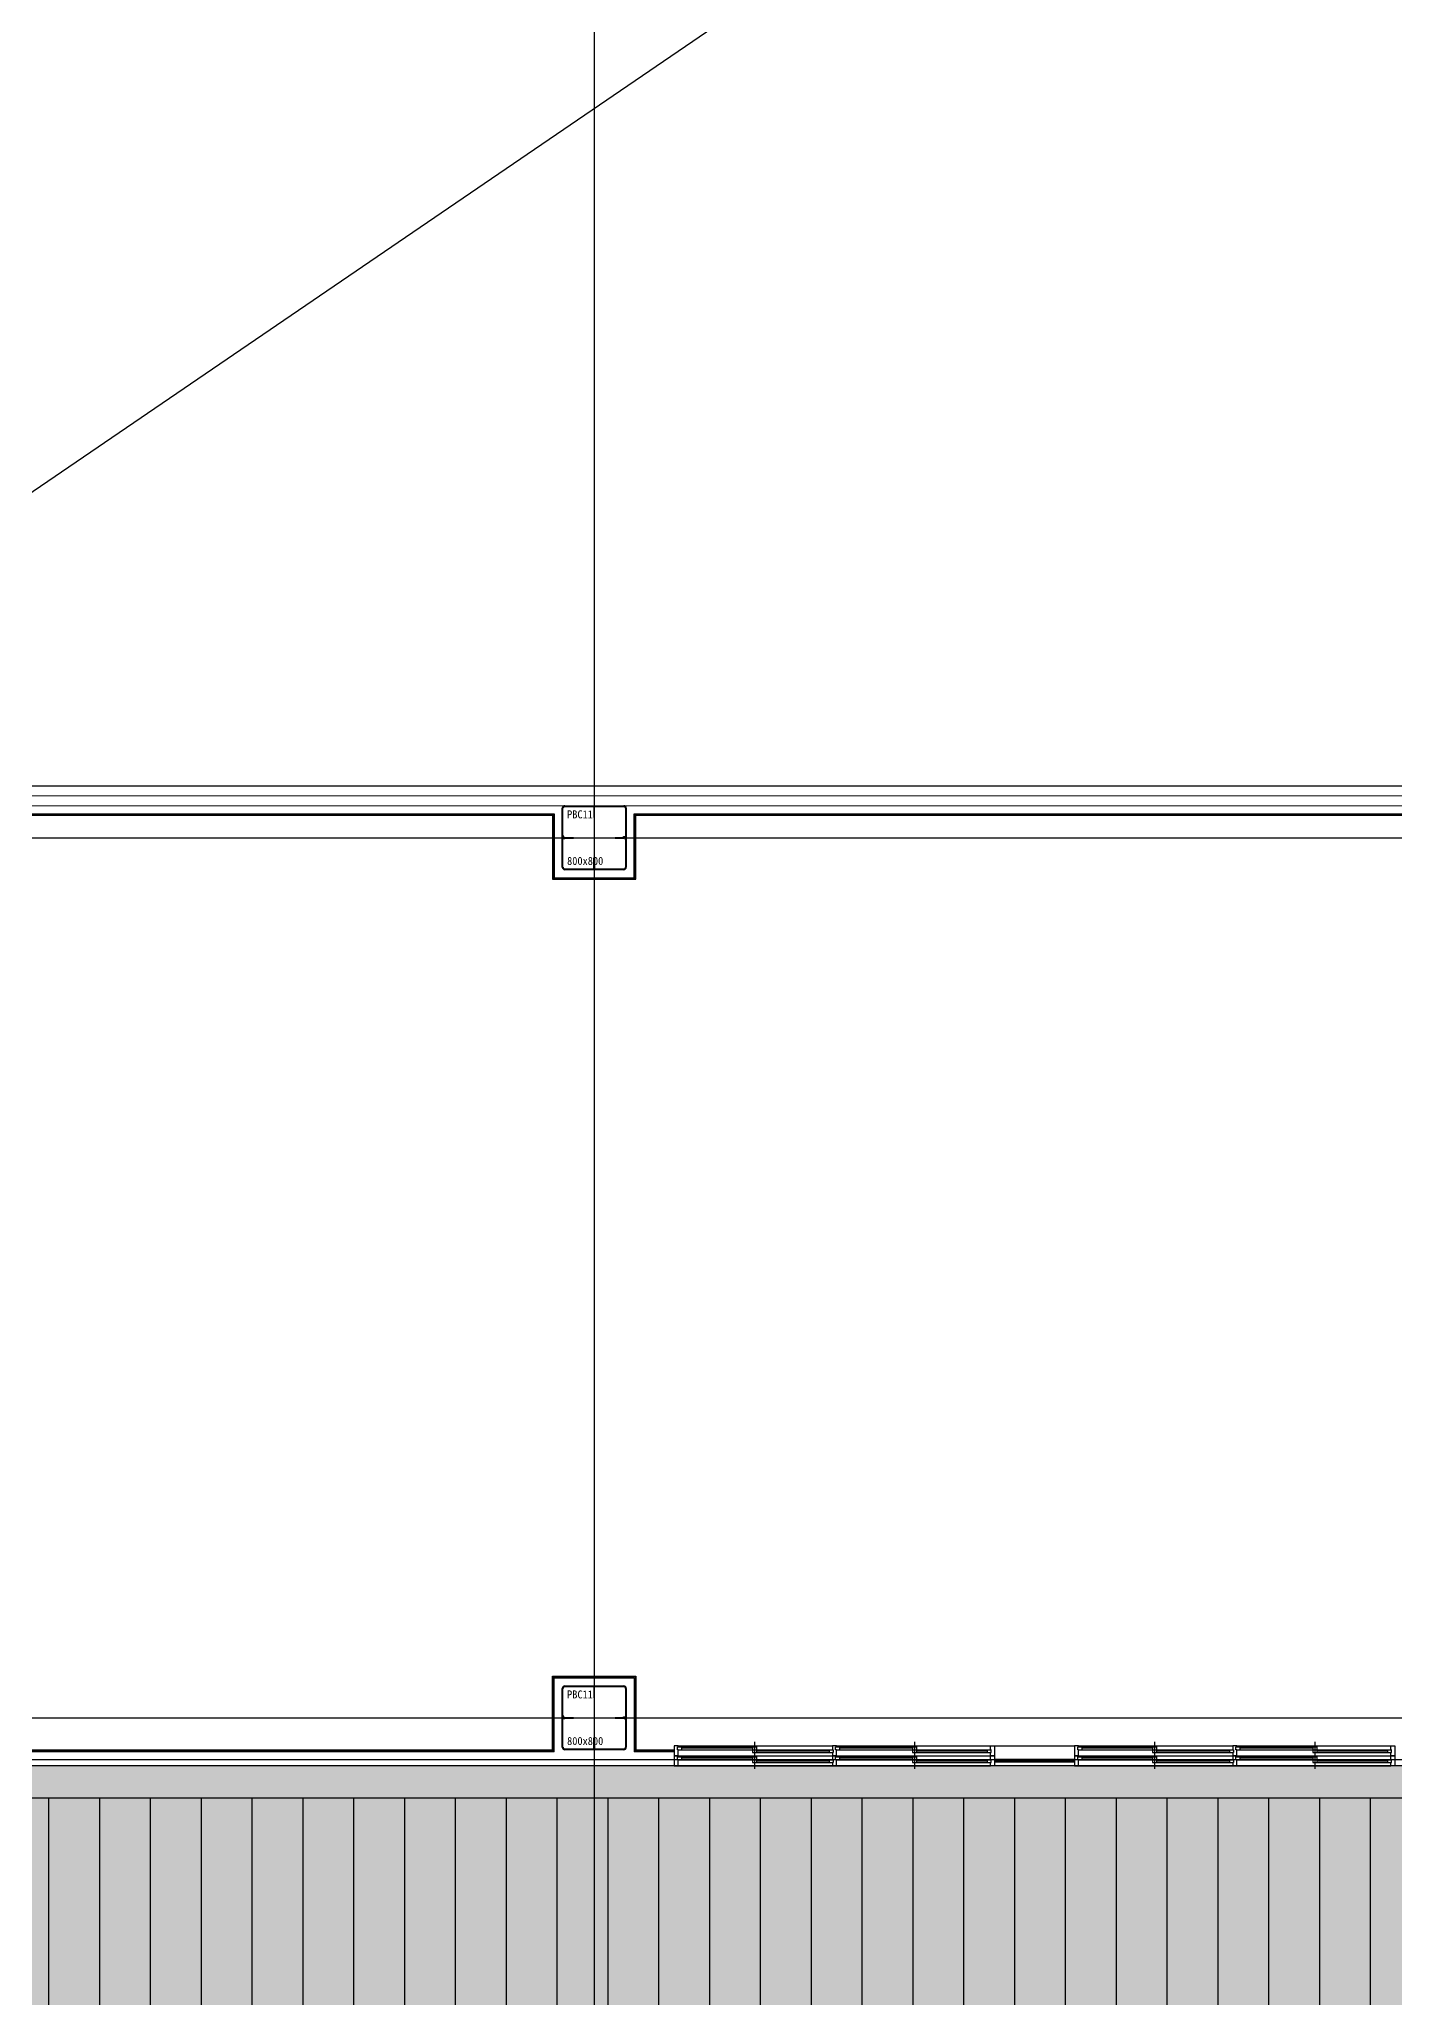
# Model space of a CAD drawing. Extents: x 152195838 to 160350639, y 364657247 to 370318102.
# Drawn here: x 158426013 to 158442947, y 364979532 to 365004013 of the extents above; entities that cross this region are included whole.
import ezdxf

# ---------------------------------------------------------------- set-up
doc = ezdxf.new("R2010")
doc.units = 0
doc.header["$MEASUREMENT"] = 0
doc.linetypes.add('CEN', pattern=[63, 60, -1, 1, -1])
doc.linetypes.add('DASHED', pattern=[0.75, 0.5, -0.25])
doc.layers.get('0').update_dxf_attribs({"linetype": 'CONTINUOUS'})
doc.layers.get('Defpoints').update_dxf_attribs({"linetype": 'CONTINUOUS'})
for name, color, linetype in [('-S-foundation txt', 3, 'CONTINUOUS'), ('4A.TEC CEN', 1, 'CEN'), ('4A.TEC ELE 1', 7, 'CONTINUOUS'), ('4A.TEC 마감선 2', 5, 'CONTINUOUS'), ('4A.TEC 벽체 2', 3, 'CONTINUOUS'), ('4A.TEC 벽체 3', 4, 'CONTINUOUS'), ('4A.TEC 벽체 4', 7, 'CONTINUOUS'), ('4A.TEC 창호 2', 4, 'CONTINUOUS'), ('4A.TEC 해치 1', 9, 'CONTINUOUS'), ('P-BOX', 3, 'CONTINUOUS')]:
    doc.layers.add(name, color=color, linetype=linetype)
doc.layers.add('DEFPOINT', color=135, linetype='CONTINUOUS', plot=False)
doc.styles.add('돋움체', font='')
doc.styles.get('돋움체').set_extended_font_data('DotumChe')

# ---------------------------------------------------------------- blocks, each defined once
blk = doc.blocks.new('dwgC0C')
at = {"layer": '4A.TEC 해치 1', "linetype": 'Continuous'}
h = blk.add_hatch(color=254, dxfattribs=at)
h.dxf.hatch_style = 1
h.paths.add_polyline_path([(93300, 4500), (94800, 4500), (94800, 6000), (95800, 6000), (95800, 0), (-17400, 0), (-17400, 6000), (93300, 6000)])
at = {"layer": '4A.TEC 해치 1'}
h = blk.add_hatch(dxfattribs=at)
h.set_pattern_fill('LINE', color=256, scale=200, angle=90)
h.set_pattern_definition([(90, (-2000898.2, -434424.4), (-635, 2e-12), [])])
h.paths.add_polyline_path([(93300, 4500), (94800, 4500), (94800, 5600), (95400, 5600), (95400, 400), (-17000, 400), (-17000, 5600), (93300, 5600)])
at = {"layer": '4A.TEC ELE 1', "color": 8}
blk.add_line((-17000, 5600), (93300, 5600), dxfattribs=at)
blk = doc.blocks.new('aq7q9')
at = {"layer": '4A.TEC 창호 2'}
for p, q in [((1856467, -3696805), (1858392, -3696805)), ((1856467, -3696880), (1858392, -3696880)), ((1856507, -3696916), (1856507, -3696880)), ((1857392, -3696844), (1858392, -3696844)), ((1857392, -3696916), (1857392, -3696844)), ((1857442, -3696916), (1857442, -3696844)), ((1858352, -3696880), (1858352, -3696844)), ((1858442, -3696805), (1860367, -3696805)), ((1858442, -3696880), (1860367, -3696880)), ((1858482, -3696916), (1858482, -3696880)), ((1859392, -3696844), (1860367, -3696844)), ((1859392, -3696916), (1859392, -3696844)), ((1859442, -3696916), (1859442, -3696844)), ((1860327, -3696880), (1860327, -3696844)), ((1861417, -3696805), (1860417, -3696805)), ((1861417, -3696849), (1860417, -3696849)), ((1861417, -3696885), (1860417, -3696885)), ((1861467, -3696805), (1863392, -3696805)), ((1861467, -3696880), (1863392, -3696880)), ((1861507, -3696916), (1861507, -3696880)), ((1862392, -3696844), (1863392, -3696844)), ((1862392, -3696916), (1862392, -3696844)), ((1862442, -3696916), (1862442, -3696844)), ((1863352, -3696880), (1863352, -3696844)), ((1863442, -3696805), (1865367, -3696805)), ((1863442, -3696880), (1865367, -3696880)), ((1863482, -3696916), (1863482, -3696880)), ((1864392, -3696844), (1865367, -3696844)), ((1864392, -3696916), (1864392, -3696844)), ((1864442, -3696916), (1864442, -3696844)), ((1865327, -3696880), (1865327, -3696844)), ((1856467, -3696916), (1857442, -3696916)), ((1856467, -3696930), (1858392, -3696930)), ((1856467, -3696930), (1858392, -3696930)), ((1856467, -3697005), (1858392, -3697005)), ((1856467, -3697041), (1857442, -3697041)), ((1856467, -3697055), (1858392, -3697055)), ((1856507, -3697041), (1856507, -3697005)), ((1857392, -3696969), (1858392, -3696969)), ((1857392, -3697041), (1857392, -3696969)), ((1857442, -3697041), (1857442, -3696969)), ((1858352, -3697005), (1858352, -3696969)), ((1858442, -3696916), (1859442, -3696916)), ((1858442, -3696930), (1860367, -3696930)), ((1858442, -3696930), (1860367, -3696930)), ((1858442, -3697005), (1860367, -3697005)), ((1858442, -3697041), (1859442, -3697041)), ((1858442, -3697055), (1860367, -3697055)), ((1858482, -3697041), (1858482, -3697005)), ((1859392, -3696969), (1860367, -3696969)), ((1859392, -3697041), (1859392, -3696969)), ((1859442, -3697041), (1859442, -3696969)), ((1860327, -3697005), (1860327, -3696969)), ((1860417, -3697055), (1861417, -3697055)), ((1861467, -3696916), (1862442, -3696916)), ((1861467, -3696930), (1863392, -3696930)), ((1861467, -3696930), (1863392, -3696930)), ((1861467, -3697005), (1863392, -3697005)), ((1861467, -3697041), (1862442, -3697041)), ((1861467, -3697055), (1863392, -3697055)), ((1861507, -3697041), (1861507, -3697005)), ((1862392, -3696969), (1863392, -3696969)), ((1862392, -3697041), (1862392, -3696969)), ((1862442, -3697041), (1862442, -3696969)), ((1863352, -3697005), (1863352, -3696969)), ((1863442, -3696916), (1864442, -3696916)), ((1863442, -3696930), (1865367, -3696930)), ((1863442, -3696930), (1865367, -3696930)), ((1863442, -3697005), (1865367, -3697005)), ((1863442, -3697041), (1864442, -3697041)), ((1863442, -3697055), (1865367, -3697055)), ((1863482, -3697041), (1863482, -3697005)), ((1864392, -3696969), (1865367, -3696969)), ((1864392, -3697041), (1864392, -3696969)), ((1864442, -3697041), (1864442, -3696969)), ((1865327, -3697005), (1865327, -3696969))]:
    blk.add_line(p, q, dxfattribs=at)
at = {"layer": '4A.TEC 창호 2', "color": 1}
for p, q in [((1857417, -3696980), (1857417, -3696765)), ((1857417, -3697105), (1857417, -3696890)), ((1859417, -3696980), (1859417, -3696765)), ((1859417, -3697105), (1859417, -3696890)), ((1862417, -3696980), (1862417, -3696765)), ((1862417, -3697105), (1862417, -3696890)), ((1864417, -3696980), (1864417, -3696765)), ((1864417, -3697105), (1864417, -3696890))]:
    blk.add_line(p, q, dxfattribs=at)
at = {"layer": '4A.TEC 창호 2', "color": 8}
for p, q in [((1858352, -3696862), (1857442, -3696862)), ((1860327, -3696862), (1859442, -3696862)), ((1861417, -3696867), (1860417, -3696867)), ((1863352, -3696862), (1862442, -3696862)), ((1865327, -3696862), (1864442, -3696862)), ((1857392, -3696898), (1856507, -3696898)), ((1857392, -3697023), (1856507, -3697023)), ((1858352, -3696987), (1857442, -3696987)), ((1859392, -3696898), (1858482, -3696898)), ((1859392, -3697023), (1858482, -3697023)), ((1860327, -3696987), (1859442, -3696987)), ((1862392, -3696898), (1861507, -3696898)), ((1862392, -3697023), (1861507, -3697023)), ((1863352, -3696987), (1862442, -3696987)), ((1864392, -3696898), (1863482, -3696898)), ((1864392, -3697023), (1863482, -3697023)), ((1865327, -3696987), (1864442, -3696987))]:
    blk.add_line(p, q, dxfattribs=at)
at = {"layer": '4A.TEC 창호 2'}
for points in [[(1856467, -3696805), (1856467, -3696880), (1856457, -3696880), (1856457, -3696916), (1856467, -3696916), (1856467, -3696930), (1856417, -3696930), (1856417, -3696805)], [(1860417, -3696805), (1860367, -3696805), (1860367, -3696844), (1860377, -3696844), (1860377, -3696880), (1860367, -3696880), (1860367, -3696930), (1860417, -3696930)], [(1861467, -3696805), (1861467, -3696880), (1861457, -3696880), (1861457, -3696916), (1861467, -3696916), (1861467, -3696930), (1861417, -3696930), (1861417, -3696805)], [(1865417, -3696805), (1865367, -3696805), (1865367, -3696844), (1865377, -3696844), (1865377, -3696880), (1865367, -3696880), (1865367, -3696930), (1865417, -3696930)], [(1856467, -3696930), (1856467, -3697005), (1856457, -3697005), (1856457, -3697041), (1856467, -3697041), (1856467, -3697055), (1856417, -3697055), (1856417, -3696930)], [(1860417, -3696930), (1860367, -3696930), (1860367, -3696969), (1860377, -3696969), (1860377, -3697005), (1860367, -3697005), (1860367, -3697055), (1860417, -3697055)], [(1861467, -3696930), (1861467, -3697005), (1861457, -3697005), (1861457, -3697041), (1861467, -3697041), (1861467, -3697055), (1861417, -3697055), (1861417, -3696930)], [(1865417, -3696930), (1865367, -3696930), (1865367, -3696969), (1865377, -3696969), (1865377, -3697005), (1865367, -3697005), (1865367, -3697055), (1865417, -3697055)]]:
    blk.add_lwpolyline(points, close=True, dxfattribs=at)
at = {"layer": '4A.TEC 창호 2', "flags": 128}
for points in [[(1858392, -3696880), (1858402, -3696880), (1858402, -3696844), (1858392, -3696844), (1858392, -3696805), (1858442, -3696805), (1858442, -3696880), (1858432, -3696880), (1858432, -3696916), (1858442, -3696916), (1858442, -3696930), (1858392, -3696930)], [(1863392, -3696880), (1863402, -3696880), (1863402, -3696844), (1863392, -3696844), (1863392, -3696805), (1863442, -3696805), (1863442, -3696880), (1863432, -3696880), (1863432, -3696916), (1863442, -3696916), (1863442, -3696930), (1863392, -3696930)], [(1858392, -3697005), (1858402, -3697005), (1858402, -3696969), (1858392, -3696969), (1858392, -3696930), (1858442, -3696930), (1858442, -3697005), (1858432, -3697005), (1858432, -3697041), (1858442, -3697041), (1858442, -3697055), (1858392, -3697055)], [(1863392, -3697005), (1863402, -3697005), (1863402, -3696969), (1863392, -3696969), (1863392, -3696930), (1863442, -3696930), (1863442, -3697005), (1863432, -3697005), (1863432, -3697041), (1863442, -3697041), (1863442, -3697055), (1863392, -3697055)]]:
    blk.add_lwpolyline(points, close=True, dxfattribs=at)
blk = doc.blocks.new('A$C111325cc')
at = {"layer": 'DEFPOINT'}
for p, q in [((149276, 244000), (149276, 0)), ((0, 97063), (324969, 97063)), ((0, 86063), (324969, 86063))]:
    blk.add_line(p, q, dxfattribs=at)
blk = doc.blocks.new('PBC11(B2F~1F)')
at = {"layer": 'P-BOX'}
h = blk.add_hatch(color=3, dxfattribs=at)
h.dxf.hatch_style = 1
h.paths.add_polyline_path([(100, 527), (100, 496), (132, 496, -0.414214)])
h.paths.add_polyline_path([(900, 504), (868, 504, -0.414214), (900, 473)])
h.paths.add_polyline_path([(772, 562), (885, 562), (885, 644), (772, 644)], flags=9)
h.paths.add_polyline_path([(475, 597), (526, 597), (526, 680), (475, 680)], flags=9)
at = {"layer": 'Defpoints', "color": 1, "ltscale": 50}
for p, q in [((500, 1000), (500, 0)), ((0, 500), (1000, 500))]:
    blk.add_line(p, q, dxfattribs=at)
at = {"layer": 'P-BOX', "color": 3, "ltscale": 50}
for p, q in [((496, 891), (496, 751)), ((496, 751), (504, 751)), ((504, 751), (504, 891)), ((100, 496), (240, 496)), ((132, 504), (240, 504)), ((240, 504), (240, 496)), ((760, 504), (900, 504)), ((760, 504), (760, 496)), ((760, 496), (868, 496)), ((496, 109), (496, 249)), ((496, 249), (504, 249)), ((504, 249), (504, 109))]:
    blk.add_line(p, q, dxfattribs=at)
for points in [[(100, 132), (100, 868)], [(109, 527), (109, 868)], [(132, 900), (868, 900)], [(132, 891), (868, 891)], [(891, 868), (891, 504)], [(900, 868), (900, 132)], [(109, 132), (109, 496)], [(109, 496), (134, 496), (134, 486), (109, 486), (109, 496)], [(866, 514), (891, 514), (891, 504), (866, 504), (866, 514)], [(891, 473), (891, 132)], [(868, 109), (132, 109)], [(868, 100), (132, 100)]]:
    blk.add_lwpolyline(points, dxfattribs=at)
for centre, radius, start, end in [((132, 868), 31.5, 90, 180), ((132, 868), 22.5, 90, 180), ((868, 868), 31.5, 0, 90), ((868, 868), 22.5, 0, 90), ((132, 527), 31.5, 180, 270), ((132, 527), 22.5, 180, 270), ((868, 473), 31.5, 0, 90), ((868, 473), 22.5, 0, 90), ((132, 132), 31.5, 180, 270), ((132, 132), 22.5, 180, 270), ((868, 132), 31.5, 270, 0), ((868, 132), 22.5, 270, 0)]:
    blk.add_arc(centre, radius, start, end, dxfattribs=at)
at = {"layer": 'DEFPOINT', "style": '돋움체'}
for s, p in [('PBC11', (160, 742)), ('800x800', (160, 160))]:
    blk.add_text(s, height=100, dxfattribs=at).set_placement(p)
blk = doc.blocks.new('B1F~1FCOL')
at = {"layer": '-S-foundation txt', "linetype": 'DASHED'}
for p in [(13000, 11000), (13000, 0)]:
    blk.add_blockref('PBC11(B2F~1F)', p, dxfattribs=at)

msp = doc.modelspace()

# ---------------------------------------------------------------- linework, layer by layer
at = {"layer": '4A.TEC CEN', "color": 8, "ltscale": 500}
msp.add_line((158420547.0046, 364994681.8958), (158531097.0046, 365070181.8958), dxfattribs=at)
at = {"layer": '4A.TEC 마감선 2'}
for points in [[(158423887.0047, 364994331.8958), (158432447.0046, 364994331.8958)], [(158423887.0047, 364994311.8958), (158432447.0046, 364994311.8958)], [(158432427.0046, 364994331.8958), (158432427.0046, 364993511.8958), (158433467.0046, 364993511.8958), (158433467.0046, 364994331.8958)], [(158432447.0046, 364994331.8958), (158432447.0046, 364993531.8958), (158433447.0046, 364993531.8958), (158433447.0046, 364994331.8958)], [(158433447.0046, 364994331.8958), (158443427.0046, 364994331.8958)], [(158433447.0046, 364994311.8958), (158443427.0046, 364994311.8958)], [(158432427.0046, 364982606.8958), (158432427.0046, 364983551.8958), (158433467.0046, 364983551.8958), (158433467.0046, 364982606.8958)], [(158432447.0046, 364982606.8958), (158432447.0046, 364983531.8958), (158433447.0046, 364983531.8958), (158433447.0046, 364982606.8958)], [(158432447.0046, 364982626.8958), (158420447.0046, 364982626.8958)], [(158432447.0046, 364982606.8958), (158420447.0046, 364982606.8958)], [(158433947.0046, 364982626.8958), (158433447.0046, 364982626.8958)], [(158433947.0046, 364982606.8958), (158433447.0046, 364982606.8958)]]:
    msp.add_lwpolyline(points, dxfattribs=at)
at = {"layer": '4A.TEC 마감선 2', "color": 254, "lineweight": 0, "ltscale": 15}
for points in [[(158423887.0047, 364994321.8958), (158432447.0046, 364994321.8958)], [(158432437.0046, 364994331.8958), (158432437.0046, 364993521.8958), (158433457.0046, 364993521.8958), (158433457.0046, 364994331.8958)], [(158433447.0046, 364994321.8958), (158443427.0046, 364994321.8958)], [(158432437.0046, 364982606.8958), (158432437.0046, 364983541.8958), (158433457.0046, 364983541.8958), (158433457.0046, 364982606.8958)], [(158432447.0046, 364982616.8958), (158420447.0046, 364982616.8958)], [(158433947.0046, 364982616.8958), (158433447.0046, 364982616.8958)]]:
    msp.add_lwpolyline(points, dxfattribs=at)
at = {"layer": '4A.TEC 벽체 3'}
for points in [[(158532547.0046, 364982431.8958), (158419347.0046, 364982431.8958), (158419347.0046, 365071031.8958)], [(158531647.0046, 364982506.8958), (158419422.0046, 364982506.8958), (158419422.0046, 365071031.8958)]]:
    msp.add_lwpolyline(points, dxfattribs=at)
at = {"layer": '4A.TEC 벽체 3', "flags": 128}
msp.add_lwpolyline([(158419422.0046, 364994681.8958), (158455347.0046, 364994681.8958)], dxfattribs=at)
at = {"layer": '4A.TEC 벽체 4', "color": 251, "lineweight": 0, "ltscale": 15}
for points in [[(158419422.0046, 364994556.8958), (158455347.0046, 364994556.8958)], [(158419422.0046, 364994431.8958), (158455347.0046, 364994431.8958)]]:
    msp.add_lwpolyline(points, dxfattribs=at)

# ---------------------------------------------------------------- block references
msp.add_blockref('dwgC0C', (158436747.0046, 364976431.8958))
at = {"layer": '4A.TEC 벽체 2', "xscale": -1, "rotation": 180}
msp.add_blockref('aq7q9', (156577529.765, 361285627.3423), dxfattribs=at)
at = {"layer": 'DEFPOINT'}
msp.add_blockref('A$C111325cc', (158283670.7413, 364896968.7328), dxfattribs=at)
at = {"layer": 'P-BOX', "linetype": 'DASHED'}
msp.add_blockref('B1F~1FCOL', (158419447.0046, 364982531.8958), dxfattribs=at)

doc.saveas('drawing.dxf')
